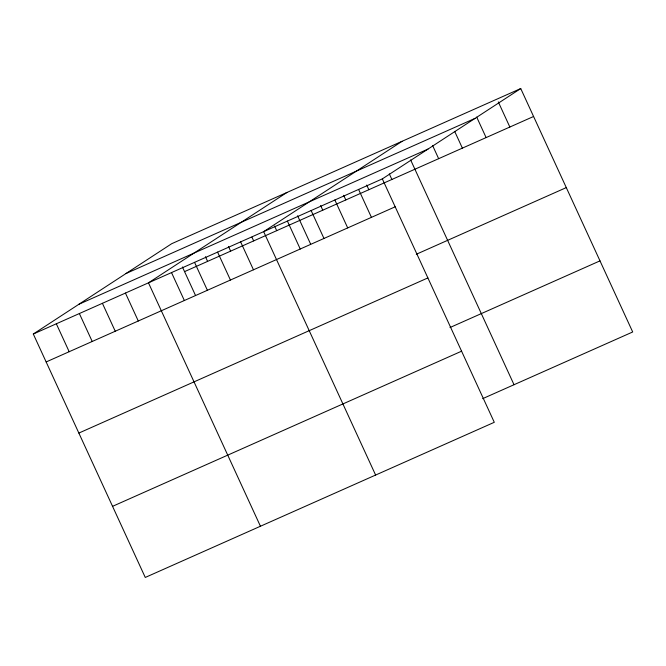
<?xml version="1.0" encoding="UTF-8"?>
<svg xmlns="http://www.w3.org/2000/svg" width="666" height="666" viewBox="0 0 666 666"><rect width="100%" height="100%" fill="white"/><g stroke="black" fill="none" stroke-linecap="round" stroke-linejoin="round"><path stroke-width="1" d="M520.737 88.553L382.334 178.888L494.289 422.302L145.263 577.447L33.3 334.024L171.711 243.698L520.737 88.553L632.7 331.976L482.7 398.643M286.888 192.499L148.476 282.834L260.439 526.248M402.073 141.3L263.661 231.635L375.616 475.049M126.032 273.501L475.066 118.365M78.979 304.22L428.005 149.076M33.3 334.024L382.334 178.888M184.557 271.62L533.583 116.483M46.145 361.954L395.171 206.81M416.292 254.262L566.291 187.596M78.854 433.067L427.88 277.922M449.991 327.53L599.991 260.864M112.554 506.335L461.58 351.19M498.293 101.898L509.848 127.031M476.698 117.099L486.113 137.579M454.678 131.377L462.379 148.127M432.659 145.646L438.653 158.674M410.631 159.923L514.027 384.723M389.31 173.884L391.883 179.47M366.7 185.048L368.839 189.71M358.599 189.435L371.437 217.366M343.664 195.288L345.804 199.942M334.865 199.991L347.702 227.914M320.629 205.528L322.769 210.181M311.13 210.539L323.976 238.461M297.594 215.767L310.639 244.131M287.396 221.087L300.241 249.009M274.559 226.007L276.698 230.661M251.948 237.179L253.663 240.901M240.626 241.875L253.471 269.797M228.488 246.487L230.627 251.14M217.591 252.114L230.436 280.036M205.453 256.726L207.592 261.38M194.555 262.354L207.392 290.276M182.417 266.966L195.454 295.321M171.52 272.594L184.357 300.516M125.441 293.073L138.287 320.995M102.406 303.313L115.251 331.235M79.371 313.553L92.216 341.475M56.335 323.793L69.181 351.715"/></g></svg>
